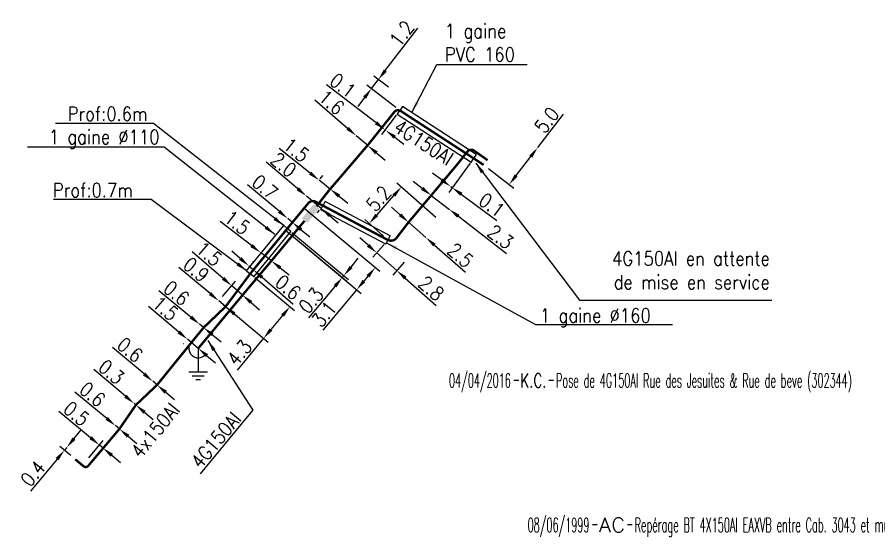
# Model space of a CAD drawing. Header units: millimetres. Extents: x 80000 to 81010, y 144000 to 145002.
# Drawn here: x 80466.1 to 80557.4, y 144192.9 to 144248 of the extents above; entities that cross this region are included whole.
import ezdxf
from ezdxf.enums import TextEntityAlignment as Align

# ---------------------------------------------------------------- set-up
doc = ezdxf.new("R2010")
doc.units = ezdxf.units.MM
doc.header["$PDMODE"] = 34
doc.linetypes.add('B_ST_AL', pattern=[2000, 1000, 1000])
doc.layers.get('0').update_dxf_attribs({"linetype": 'CONTINUOUS'})
doc.layers.get('Defpoints').update_dxf_attribs({"linetype": 'CONTINUOUS'})
for name, color, linetype in [('B_100', 3, 'CONTINUOUS'), ('B_300', 7, 'CONTINUOUS'), ('B_400', 7, 'CONTINUOUS'), ('B_910', 7, 'CONTINUOUS')]:
    doc.layers.add(name, color=color, linetype=linetype)
doc.styles.add('M_ROMANS', font='ROMANS.shx', dxfattribs={"width": 0.75})
doc.styles.get("Standard").update_dxf_attribs({"font": 'romans.shx', "width": 0.85})
doc.dimstyles.get("Standard").update_dxf_attribs({"dimtxt": 1.5, "dimasz": 1.2, "dimexe": 0.625, "dimexo": 0.625, "dimgap": 0.25, "dimtad": 1, "dimdec": 1, "dimzin": 0, "dimdsep": 46, "dimtxsty": 'Standard', "dimcen": -0.5, "dimadec": 0, "dimazin": 0, "dimtfac": 1, "dimtdec": 1, "dimtmove": 0, "dimatfit": 3, "dimfxl": 0, "dimtolj": 1, "dimtzin": 0, "dimarcsym": 0})

# ---------------------------------------------------------------- blocks, each defined once
blk = doc.blocks.new('GIS_MODF')
at = {"color": 0, "linetype": 'Continuous', "flags": 128}
for points in [[(-2.176, -0.014), (-1.676, -0.014)], [(1.519, -0.014), (2.019, -0.014)]]:
    blk.add_lwpolyline(points, dxfattribs=at)
at = {"color": 0, "linetype": 'Continuous', "width": 0.5}
blk.add_attdef('DATE', text='', height=1.5, dxfattribs=at).set_placement((-2.502, -0.798), align=Align.RIGHT)
at = {"color": 0, "linetype": 'Continuous', "width": 1.771291}
blk.add_attdef('USER', text='', height=1.5, dxfattribs=at).set_placement((-1.507, -0.798), (1.276, -0.798), align=Align.FIT)
at = {"color": 0, "linetype": 'Continuous', "width": 0.5}
blk.add_attdef('DESC', (2.289, -0.798), '', height=1.5, dxfattribs=at)
blk = doc.blocks.new('*D582')
at = {"layer": 'B_100', "color": 0, "linetype": 'Continuous', "lineweight": -2, "transparency": 16777216}
for p, q in [((80477.572, 144207.823), (80474.229, 144210.638)), ((80478.682, 144206.889), (80478.49, 144207.05)), ((80479.6, 144206.116), (80480.517, 144205.343))]:
    blk.add_line(p, q, dxfattribs=at)
at = {"layer": 'B_100', "color": 0, "linetype": 'Continuous', "transparency": 16777216}
for points in [[(80477.701, 144207.976), (80477.444, 144207.67), (80478.49, 144207.05)], [(80479.728, 144206.269), (80479.471, 144205.963), (80478.682, 144206.889)]]:
    blk.add_solid(points, dxfattribs=at)
at = {"layer": 'Defpoints', "color": 0, "linetype": 'Continuous', "transparency": 16777216}
for p in [(80478.49, 144207.05), (80478.682, 144206.889), (80478.682, 144206.889)]:
    blk.add_point(p, dxfattribs=at)
at = {"layer": 'B_100', "color": 0, "linetype": 'Continuous', "transparency": 16777216, "insert": (80476.086, 144210.382), "char_height": 1.5, "attachment_point": 5, "rotation": 319.90099}
blk.add_mtext('\\A1;0.3', dxfattribs=at)
blk = doc.blocks.new('*D583')
at = {"layer": 'B_100', "color": 0, "linetype": 'Continuous', "lineweight": -2, "transparency": 16777216}
for p, q in [((80475.588, 144205.466), (80472.223, 144208.256)), ((80476.935, 144204.349), (80476.512, 144204.7)), ((80477.859, 144203.583), (80478.782, 144202.817))]:
    blk.add_line(p, q, dxfattribs=at)
at = {"layer": 'B_100', "color": 0, "linetype": 'Continuous', "transparency": 16777216}
for points in [[(80475.716, 144205.62), (80475.46, 144205.312), (80476.512, 144204.7)], [(80477.986, 144203.737), (80477.731, 144203.429), (80476.935, 144204.349)]]:
    blk.add_solid(points, dxfattribs=at)
at = {"layer": 'Defpoints', "color": 0, "linetype": 'Continuous', "transparency": 16777216}
for p in [(80476.512, 144204.7), (80476.935, 144204.349), (80476.935, 144204.349)]:
    blk.add_point(p, dxfattribs=at)
at = {"layer": 'B_100', "color": 0, "linetype": 'Continuous', "transparency": 16777216, "insert": (80474.082, 144208.014), "char_height": 1.5, "attachment_point": 5, "rotation": 320.33021}
blk.add_mtext('\\A1;0.6', dxfattribs=at)
blk = doc.blocks.new('*D584')
at = {"layer": 'B_100', "color": 0, "linetype": 'Continuous', "lineweight": -2, "transparency": 16777216}
for p, q in [((80479.552, 144210.173), (80476.208, 144212.989)), ((80480.928, 144209.013), (80480.469, 144209.4)), ((80481.846, 144208.24), (80482.764, 144207.467))]:
    blk.add_line(p, q, dxfattribs=at)
at = {"layer": 'B_100', "color": 0, "linetype": 'Continuous', "transparency": 16777216}
for points in [[(80479.68, 144210.326), (80479.423, 144210.02), (80480.469, 144209.4)], [(80481.975, 144208.393), (80481.717, 144208.087), (80480.928, 144209.013)]]:
    blk.add_solid(points, dxfattribs=at)
at = {"layer": 'Defpoints', "color": 0, "linetype": 'Continuous', "transparency": 16777216}
for p in [(80480.469, 144209.4), (80480.928, 144209.013), (80480.928, 144209.013)]:
    blk.add_point(p, dxfattribs=at)
at = {"layer": 'B_100', "color": 0, "linetype": 'Continuous', "transparency": 16777216, "insert": (80478.065, 144212.732), "char_height": 1.5, "attachment_point": 5, "rotation": 319.88715}
blk.add_mtext('\\A1;0.6', dxfattribs=at)
blk = doc.blocks.new('*D585')
at = {"layer": 'B_100', "color": 0, "linetype": 'Continuous', "lineweight": -2, "transparency": 16777216}
for p, q in [((80472.123, 144203.32), (80472.889, 144204.245)), ((80471.777, 144201.53), (80470.621, 144202.487)), ((80471.358, 144202.396), (80471.103, 144202.088)), ((80471.839, 144201.997), (80471.839, 144201.997)), ((80470.337, 144201.164), (80467.51, 144197.75))]:
    blk.add_line(p, q, dxfattribs=at)
at = {"layer": 'B_100', "color": 0, "linetype": 'Continuous', "transparency": 16777216}
for points in [[(80471.969, 144203.448), (80472.277, 144203.193), (80471.358, 144202.396)], [(80470.183, 144201.291), (80470.491, 144201.036), (80471.103, 144202.088)]]:
    blk.add_solid(points, dxfattribs=at)
at = {"layer": 'Defpoints', "color": 0, "linetype": 'Continuous', "transparency": 16777216}
for p in [(80471.103, 144202.088), (80471.358, 144202.396), (80472.258, 144201.131)]:
    blk.add_point(p, dxfattribs=at)
at = {"layer": 'B_100', "color": 0, "linetype": 'Continuous', "transparency": 16777216, "insert": (80467.771, 144199.633), "char_height": 1.5, "attachment_point": 5, "rotation": 50.37076}
blk.add_mtext('\\A1;0.4', dxfattribs=at)
blk = doc.blocks.new('*D586')
at = {"layer": 'B_100', "color": 0, "linetype": 'Continuous', "lineweight": -2, "transparency": 16777216}
for p, q in [((80473.89, 144203.415), (80470.523, 144206.204)), ((80473.682, 144201.283), (80475.213, 144203.131)), ((80474.067, 144200.964), (80475.598, 144202.812)), ((80475.199, 144202.331), (80474.814, 144202.65)), ((80476.123, 144201.566), (80477.048, 144200.8))]:
    blk.add_line(p, q, dxfattribs=at)
at = {"layer": 'B_100', "color": 0, "linetype": 'Continuous', "transparency": 16777216}
for points in [[(80474.017, 144203.569), (80473.762, 144203.261), (80474.814, 144202.65)], [(80476.251, 144201.72), (80475.996, 144201.412), (80475.199, 144202.331)]]:
    blk.add_solid(points, dxfattribs=at)
at = {"layer": 'Defpoints', "color": 0, "linetype": 'Continuous', "transparency": 16777216}
for p in [(80475.199, 144202.331), (80473.283, 144200.802), (80473.668, 144200.483)]:
    blk.add_point(p, dxfattribs=at)
at = {"layer": 'B_100', "color": 0, "linetype": 'Continuous', "transparency": 16777216, "insert": (80472.382, 144205.962), "char_height": 1.5, "attachment_point": 5, "rotation": 320.37076}
blk.add_mtext('\\A1;0.5', dxfattribs=at)
blk = doc.blocks.new('*D587')
at = {"layer": 'B_100', "color": 0, "linetype": 'Continuous', "lineweight": -2, "transparency": 16777216}
for p, q in [((80486.548, 144218.689), (80483.237, 144221.451)), ((80488.196, 144217.315), (80487.469, 144217.921)), ((80488.596, 144217.795), (80488.596, 144217.795)), ((80489.117, 144216.546), (80490.039, 144215.777))]:
    blk.add_line(p, q, dxfattribs=at)
at = {"layer": 'B_100', "color": 0, "linetype": 'Continuous', "transparency": 16777216}
for points in [[(80486.676, 144218.843), (80486.42, 144218.536), (80487.469, 144217.921)], [(80489.245, 144216.7), (80488.989, 144216.392), (80488.196, 144217.315)]]:
    blk.add_solid(points, dxfattribs=at)
at = {"layer": 'Defpoints', "color": 0, "linetype": 'Continuous', "transparency": 16777216}
for p in [(80487.469, 144217.921), (80488.196, 144217.315), (80488.196, 144217.315)]:
    blk.add_point(p, dxfattribs=at)
at = {"layer": 'B_100', "color": 0, "linetype": 'Continuous', "transparency": 16777216, "insert": (80485.072, 144221.222), "char_height": 1.5, "attachment_point": 5, "rotation": 320.16856}
blk.add_mtext('\\A1;0.9', dxfattribs=at)
blk = doc.blocks.new('*D588')
at = {"layer": 'B_100', "color": 0, "linetype": 'Continuous', "lineweight": -2, "transparency": 16777216}
for p, q in [((80484.513, 144216.2), (80481.128, 144218.966)), ((80485.868, 144215.092), (80485.442, 144215.44)), ((80486.797, 144214.333), (80487.726, 144213.573))]:
    blk.add_line(p, q, dxfattribs=at)
at = {"layer": 'B_100', "color": 0, "linetype": 'Continuous', "transparency": 16777216}
for points in [[(80484.639, 144216.355), (80484.386, 144216.045), (80485.442, 144215.44)], [(80486.923, 144214.488), (80486.67, 144214.178), (80485.868, 144215.092)]]:
    blk.add_solid(points, dxfattribs=at)
at = {"layer": 'Defpoints', "color": 0, "linetype": 'Continuous', "transparency": 16777216}
for p in [(80485.442, 144215.44), (80485.868, 144215.092), (80485.868, 144215.092)]:
    blk.add_point(p, dxfattribs=at)
at = {"layer": 'B_100', "color": 0, "linetype": 'Continuous', "transparency": 16777216, "insert": (80482.989, 144218.737), "char_height": 1.5, "attachment_point": 5, "rotation": 320.73782}
blk.add_mtext('\\A1;0.6', dxfattribs=at)
blk = doc.blocks.new('*D589')
at = {"layer": 'B_100', "color": 0, "linetype": 'Continuous', "lineweight": -2, "transparency": 16777216}
for p, q in [((80506.691, 144227.042), (80505.79, 144227.835)), ((80507.591, 144226.249), (80509.43, 144224.629)), ((80510.33, 144223.836), (80513.611, 144220.947))]:
    blk.add_line(p, q, dxfattribs=at)
at = {"layer": 'B_100', "color": 0, "linetype": 'Continuous', "transparency": 16777216}
for points in [[(80506.823, 144227.192), (80506.559, 144226.892), (80507.591, 144226.249)], [(80510.463, 144223.986), (80510.198, 144223.686), (80509.43, 144224.629)]]:
    blk.add_solid(points, dxfattribs=at)
at = {"layer": 'Defpoints', "color": 0, "linetype": 'Continuous', "transparency": 16777216}
for p in [(80507.591, 144226.249), (80507.591, 144226.249), (80509.43, 144224.629)]:
    blk.add_point(p, dxfattribs=at)
at = {"layer": 'B_100', "color": 0, "linetype": 'Continuous', "transparency": 16777216, "insert": (80513.082, 144222.745), "char_height": 1.5, "attachment_point": 5, "rotation": 318.62605}
blk.add_mtext('\\A1;2.5', dxfattribs=at)
blk = doc.blocks.new('*D590')
at = {"layer": 'B_100', "color": 0, "linetype": 'Continuous', "lineweight": -2, "transparency": 16777216}
for p, q in [((80521.275, 144234.164), (80524.002, 144237.708)), ((80518.991, 144231.197), (80520.543, 144233.213)), ((80516.063, 144231.936), (80518.755, 144229.865))]:
    blk.add_line(p, q, dxfattribs=at)
at = {"layer": 'B_100', "color": 0, "linetype": 'Continuous', "transparency": 16777216}
for points in [[(80520.385, 144233.335), (80520.702, 144233.091), (80521.275, 144234.164)], [(80518.833, 144231.319), (80519.15, 144231.075), (80518.259, 144230.246)]]:
    blk.add_solid(points, dxfattribs=at)
at = {"layer": 'Defpoints', "color": 0, "linetype": 'Continuous', "transparency": 16777216}
for p in [(80521.275, 144234.164), (80521.275, 144234.164), (80515.568, 144232.317)]:
    blk.add_point(p, dxfattribs=at)
at = {"layer": 'B_100', "color": 0, "linetype": 'Continuous', "transparency": 16777216, "insert": (80522.242, 144237.061), "char_height": 1.5, "attachment_point": 5, "rotation": 52.41849}
blk.add_mtext('\\A1;5.0', dxfattribs=at)
blk = doc.blocks.new('*D591')
at = {"layer": 'B_100', "color": 0, "linetype": 'Continuous', "lineweight": -2, "transparency": 16777216}
for p, q in [((80509.038, 144229.83), (80508.087, 144230.562)), ((80509.989, 144229.098), (80511.918, 144227.614)), ((80512.869, 144226.882), (80517.984, 144222.945))]:
    blk.add_line(p, q, dxfattribs=at)
at = {"layer": 'B_100', "color": 0, "linetype": 'Continuous', "transparency": 16777216}
for points in [[(80509.16, 144229.989), (80508.916, 144229.672), (80509.989, 144229.098)], [(80512.991, 144227.04), (80512.747, 144226.723), (80511.918, 144227.614)]]:
    blk.add_solid(points, dxfattribs=at)
at = {"layer": 'Defpoints', "color": 0, "linetype": 'Continuous', "transparency": 16777216}
for p in [(80509.989, 144229.098), (80509.989, 144229.098), (80511.918, 144227.614)]:
    blk.add_point(p, dxfattribs=at)
at = {"layer": 'B_100', "color": 0, "linetype": 'Continuous', "transparency": 16777216, "insert": (80517.337, 144224.705), "char_height": 1.5, "attachment_point": 5, "rotation": 322.41849}
blk.add_mtext('\\A1;2.3', dxfattribs=at)
blk = doc.blocks.new('*D546')
at = {"layer": 'B_100', "color": 0, "linetype": 'Continuous', "lineweight": -2, "transparency": 16777216}
for p, q in [((80505.118, 144242.308), (80508.577, 144246.819)), ((80503.661, 144240.408), (80504.388, 144241.356)), ((80505.446, 144240.544), (80503.892, 144241.736)), ((80506.252, 144238.421), (80503.165, 144240.788)), ((80502.931, 144239.456), (80502.2, 144238.504))]:
    blk.add_line(p, q, dxfattribs=at)
at = {"layer": 'B_100', "color": 0, "linetype": 'Continuous', "transparency": 16777216}
for points in [[(80504.959, 144242.43), (80505.277, 144242.187), (80504.388, 144241.356)], [(80502.772, 144239.578), (80503.089, 144239.334), (80503.661, 144240.408)]]:
    blk.add_solid(points, dxfattribs=at)
at = {"layer": 'Defpoints', "color": 0, "linetype": 'Continuous', "transparency": 16777216}
for p in [(80503.661, 144240.408), (80505.942, 144240.164), (80506.748, 144238.041)]:
    blk.add_point(p, dxfattribs=at)
at = {"layer": 'B_100', "color": 0, "linetype": 'Continuous', "transparency": 16777216, "insert": (80506.874, 144246.241), "char_height": 1.5, "attachment_point": 5, "rotation": 52.5169}
blk.add_mtext('\\A1;1.2', dxfattribs=at)
blk = doc.blocks.new('*D547')
at = {"layer": 'B_400', "color": 0, "linetype": 'Continuous', "lineweight": -2, "transparency": 16777216}
for p, q in [((80504.141, 144236.777), (80498.894, 144240.801)), ((80506.286, 144237.603), (80504.713, 144235.551)), ((80505.172, 144235.986), (80505.093, 144236.047)), ((80506.124, 144235.256), (80507.077, 144234.526))]:
    blk.add_line(p, q, dxfattribs=at)
at = {"layer": 'B_400', "color": 0, "linetype": 'Continuous', "transparency": 16777216}
for points in [[(80504.262, 144236.936), (80504.019, 144236.619), (80505.093, 144236.047)], [(80506.246, 144235.415), (80506.003, 144235.097), (80505.172, 144235.986)]]:
    blk.add_solid(points, dxfattribs=at)
at = {"layer": 'Defpoints', "color": 0, "linetype": 'Continuous', "transparency": 16777216}
for p in [(80506.667, 144238.099), (80505.093, 144236.047), (80505.172, 144235.986)]:
    blk.add_point(p, dxfattribs=at)
at = {"layer": 'B_400', "color": 0, "linetype": 'Continuous', "transparency": 16777216, "insert": (80500.616, 144240.74), "char_height": 1.5, "attachment_point": 5, "rotation": 322.5169}
blk.add_mtext('\\A1;0.1', dxfattribs=at)
blk = doc.blocks.new('*D548')
at = {"layer": 'B_100', "color": 0, "linetype": 'Continuous', "lineweight": -2, "transparency": 16777216}
for p, q in [((80501.13, 144236.194), (80497.638, 144239.165)), ((80503.263, 144234.379), (80502.044, 144235.416)), ((80502.858, 144233.903), (80502.858, 144233.903)), ((80504.177, 144233.602), (80505.091, 144232.824))]:
    blk.add_line(p, q, dxfattribs=at)
at = {"layer": 'B_100', "color": 0, "linetype": 'Continuous', "transparency": 16777216}
for points in [[(80501.26, 144236.346), (80501.001, 144236.041), (80502.044, 144235.416)], [(80504.307, 144233.754), (80504.047, 144233.45), (80503.263, 144234.379)]]:
    blk.add_solid(points, dxfattribs=at)
at = {"layer": 'Defpoints', "color": 0, "linetype": 'Continuous', "transparency": 16777216}
for p in [(80502.044, 144235.416), (80503.263, 144234.379), (80503.263, 144234.379)]:
    blk.add_point(p, dxfattribs=at)
at = {"layer": 'B_100', "color": 0, "linetype": 'Continuous', "transparency": 16777216, "insert": (80499.424, 144238.958), "char_height": 1.5, "attachment_point": 5, "rotation": 319.61138}
blk.add_mtext('\\A1;1.6', dxfattribs=at)
blk = doc.blocks.new('*D549')
at = {"layer": 'B_400', "color": 0, "linetype": 'Continuous', "lineweight": -2, "transparency": 16777216}
for p, q in [((80514.11, 144232.503), (80511.842, 144229.416)), ((80511.093, 144230.742), (80510.126, 144231.452)), ((80512.06, 144230.031), (80512.212, 144229.92)), ((80513.179, 144229.209), (80516.949, 144226.44))]:
    blk.add_line(p, q, dxfattribs=at)
at = {"layer": 'B_400', "color": 0, "linetype": 'Continuous', "transparency": 16777216}
for points in [[(80511.212, 144230.903), (80510.975, 144230.581), (80512.06, 144230.031)], [(80513.298, 144229.371), (80513.061, 144229.048), (80512.212, 144229.92)]]:
    blk.add_solid(points, dxfattribs=at)
at = {"layer": 'Defpoints', "color": 0, "linetype": 'Continuous', "transparency": 16777216}
for p in [(80514.48, 144233.007), (80512.06, 144230.031), (80512.212, 144229.92)]:
    blk.add_point(p, dxfattribs=at)
at = {"layer": 'B_400', "color": 0, "linetype": 'Continuous', "transparency": 16777216, "insert": (80516.41, 144228.077), "char_height": 1.5, "attachment_point": 5, "rotation": 323.69891}
blk.add_mtext('\\A1;0.1', dxfattribs=at)
blk = doc.blocks.new('*D550')
at = {"layer": 'B_100', "color": 0, "linetype": 'Continuous', "lineweight": -2, "transparency": 16777216}
for p, q in [((80490.937, 144223.779), (80487.621, 144226.339)), ((80493.045, 144222.151), (80491.886, 144223.045)), ((80493.995, 144221.417), (80494.945, 144220.684))]:
    blk.add_line(p, q, dxfattribs=at)
at = {"layer": 'B_100', "color": 0, "linetype": 'Continuous', "transparency": 16777216}
for points in [[(80491.059, 144223.937), (80490.814, 144223.62), (80491.886, 144223.045)], [(80494.117, 144221.576), (80493.873, 144221.259), (80493.045, 144222.151)]]:
    blk.add_solid(points, dxfattribs=at)
at = {"layer": 'Defpoints', "color": 0, "linetype": 'Continuous', "transparency": 16777216}
for p in [(80491.886, 144223.045), (80493.045, 144222.151), (80493.045, 144222.151)]:
    blk.add_point(p, dxfattribs=at)
at = {"layer": 'B_100', "color": 0, "linetype": 'Continuous', "transparency": 16777216, "insert": (80489.415, 144226.217), "char_height": 1.5, "attachment_point": 5, "rotation": 322.32743}
blk.add_mtext('\\A1;1.5', dxfattribs=at)
blk = doc.blocks.new('*D551')
at = {"layer": 'B_300', "color": 0, "linetype": 'Continuous', "lineweight": -2, "transparency": 16777216}
for p, q in [((80483.23, 144214.621), (80480.02, 144217.313)), ((80485.299, 144212.886), (80484.15, 144213.85)), ((80483.755, 144213.379), (80483.748, 144213.371)), ((80486.218, 144212.115), (80487.138, 144211.344))]:
    blk.add_line(p, q, dxfattribs=at)
at = {"layer": 'B_300', "color": 0, "linetype": 'Continuous', "transparency": 16777216}
for points in [[(80483.359, 144214.774), (80483.102, 144214.468), (80484.15, 144213.85)], [(80486.347, 144212.268), (80486.09, 144211.962), (80485.299, 144212.886)]]:
    blk.add_solid(points, dxfattribs=at)
at = {"layer": 'Defpoints', "color": 0, "linetype": 'Continuous', "transparency": 16777216}
for p in [(80484.156, 144213.858), (80485.299, 144212.886), (80485.299, 144212.886)]:
    blk.add_point(p, dxfattribs=at)
at = {"layer": 'B_300', "color": 0, "linetype": 'Continuous', "transparency": 16777216, "insert": (80481.808, 144217.119), "char_height": 1.5, "attachment_point": 5, "rotation": 320.01476}
blk.add_mtext('\\A1;1.5', dxfattribs=at)
blk = doc.blocks.new('*D552')
at = {"layer": 'B_100', "color": 0, "linetype": 'Continuous', "lineweight": -2, "transparency": 16777216}
for p, q in [((80487.937, 144220.301), (80484.657, 144223.128)), ((80487.877, 144218.394), (80489.254, 144219.991)), ((80489.982, 144218.539), (80488.846, 144219.518)), ((80490.02, 144218.583), (80489.574, 144218.065)), ((80490.891, 144217.755), (80491.8, 144216.972))]:
    blk.add_line(p, q, dxfattribs=at)
at = {"layer": 'B_100', "color": 0, "linetype": 'Continuous', "transparency": 16777216}
for points in [[(80488.067, 144220.453), (80487.806, 144220.15), (80488.846, 144219.518)], [(80491.021, 144217.907), (80490.76, 144217.604), (80489.982, 144218.539)]]:
    blk.add_solid(points, dxfattribs=at)
at = {"layer": 'Defpoints', "color": 0, "linetype": 'Continuous', "transparency": 16777216}
for p in [(80489.982, 144218.539), (80490.428, 144219.056), (80487.469, 144217.921)]:
    blk.add_point(p, dxfattribs=at)
at = {"layer": 'B_100', "color": 0, "linetype": 'Continuous', "transparency": 16777216, "insert": (80486.442, 144222.91), "char_height": 1.5, "attachment_point": 5, "rotation": 319.24116}
blk.add_mtext('\\A1;1.5', dxfattribs=at)
blk = doc.blocks.new('B_300_05')
at = {"color": 0, "linetype": 'Continuous'}
blk.add_arc((0, 0), 1, 270, 90, dxfattribs=at)
at = {"color": 0, "linetype": 'Continuous', "style": 'M_ROMANS', "width": 0.75, "flags": 3}
for tag, p in [('DEF_LEG', (0, -5)), ('DEF_COUP', (0, -7.5)), ('DEF_TYPE', (0, -10))]:
    blk.add_attdef(tag, text='', height=1.2, dxfattribs=at).set_placement(p, align=Align.MIDDLE)
blk = doc.blocks.new('B_300_03')
at = {"color": 0, "linetype": 'Continuous'}
blk.add_solid([(-1, 0.75), (-1, 0), (1, 0.75), (1, 0)], dxfattribs=at)
at = {"color": 0, "linetype": 'Continuous', "style": 'M_ROMANS', "width": 0.75, "flags": 3}
for tag, p in [('DEF_LEG', (0, -4.25)), ('DEF_COUP', (0, -6.75)), ('DEF_TYPE', (0, -9.25))]:
    blk.add_attdef(tag, text='', height=1.2, dxfattribs=at).set_placement(p, align=Align.MIDDLE)
blk = doc.blocks.new('*D1349')
at = {"layer": 'B_400', "color": 0, "linetype": 'Continuous', "lineweight": -2, "transparency": 16777216}
for p, q in [((80491.288, 144220.399), (80495.49, 144216.894)), ((80487.949, 144217.52), (80492.704, 144213.554)), ((80494.241, 144216.373), (80492.993, 144214.876)), ((80492.224, 144213.954), (80489.405, 144210.574))]:
    blk.add_line(p, q, dxfattribs=at)
at = {"layer": 'B_400', "color": 0, "linetype": 'Continuous', "transparency": 16777216}
for points in [[(80494.088, 144216.501), (80494.395, 144216.245), (80495.01, 144217.294)], [(80492.84, 144215.004), (80493.147, 144214.748), (80492.224, 144213.954)]]:
    blk.add_solid(points, dxfattribs=at)
at = {"layer": 'Defpoints', "color": 0, "linetype": 'Continuous', "transparency": 16777216}
for p in [(80490.808, 144220.799), (80487.469, 144217.921), (80492.224, 144213.954)]:
    blk.add_point(p, dxfattribs=at)
at = {"layer": 'B_400', "color": 0, "linetype": 'Continuous', "transparency": 16777216, "insert": (80489.653, 144212.432), "char_height": 1.5, "attachment_point": 5, "rotation": 50.16856}
blk.add_mtext('\\A1;4.3', dxfattribs=at)
blk = doc.blocks.new('*D1350')
at = {"layer": 'B_400', "color": 0, "linetype": 'Continuous', "lineweight": -2, "transparency": 16777216}
for p, q in [((80489.751, 144222.406), (80488.842, 144223.19)), ((80491.032, 144222.054), (80491.068, 144222.096)), ((80490.66, 144221.623), (80491.152, 144221.199)), ((80491.216, 144221.272), (80491.56, 144221.672)), ((80492.061, 144220.415), (80495.373, 144217.561))]:
    blk.add_line(p, q, dxfattribs=at)
at = {"layer": 'B_400', "color": 0, "linetype": 'Continuous', "transparency": 16777216}
for points in [[(80489.882, 144222.558), (80489.621, 144222.255), (80490.66, 144221.623)], [(80492.192, 144220.567), (80491.931, 144220.264), (80491.152, 144221.199)]]:
    blk.add_solid(points, dxfattribs=at)
at = {"layer": 'Defpoints', "color": 0, "linetype": 'Continuous', "transparency": 16777216}
for p in [(80490.624, 144221.581), (80490.66, 144221.623), (80490.808, 144220.799)]:
    blk.add_point(p, dxfattribs=at)
at = {"layer": 'B_400', "color": 0, "linetype": 'Continuous', "transparency": 16777216, "insert": (80494.824, 144219.354), "char_height": 1.5, "attachment_point": 5, "rotation": 319.24116}
blk.add_mtext('\\A1;0.6', dxfattribs=at)
blk = doc.blocks.new('*D1351')
at = {"layer": 'B_300', "color": 0, "linetype": 'Continuous', "lineweight": -2, "transparency": 16777216}
for p, q in [((80496.512, 144227.746), (80504.536, 144221.052)), ((80494.558, 144225.404), (80502.582, 144218.71)), ((80503.287, 144220.531), (80502.871, 144220.032)), ((80502.102, 144219.11), (80498.507, 144214.801))]:
    blk.add_line(p, q, dxfattribs=at)
at = {"layer": 'B_300', "color": 0, "linetype": 'Continuous', "transparency": 16777216}
for points in [[(80503.134, 144220.659), (80503.441, 144220.403), (80504.056, 144221.452)], [(80502.717, 144220.16), (80503.024, 144219.904), (80502.102, 144219.11)]]:
    blk.add_solid(points, dxfattribs=at)
at = {"layer": 'Defpoints', "color": 0, "linetype": 'Continuous', "transparency": 16777216}
for p in [(80496.032, 144228.146), (80494.078, 144225.804), (80502.102, 144219.11)]:
    blk.add_point(p, dxfattribs=at)
at = {"layer": 'B_300', "color": 0, "linetype": 'Continuous', "transparency": 16777216, "insert": (80498.638, 144216.519), "char_height": 1.5, "attachment_point": 5, "rotation": 50.16428}
blk.add_mtext('\\A1;3.1', dxfattribs=at)
blk = doc.blocks.new('*D1352')
at = {"layer": 'B_400', "color": 0, "linetype": 'Continuous', "lineweight": -2, "transparency": 16777216}
for p, q in [((80493.856, 144227.412), (80490.5, 144230.213)), ((80495.277, 144226.227), (80494.778, 144226.644)), ((80495.137, 144226.06), (80495.677, 144226.707)), ((80496.199, 144225.458), (80497.12, 144224.69))]:
    blk.add_line(p, q, dxfattribs=at)
at = {"layer": 'B_400', "color": 0, "linetype": 'Continuous', "transparency": 16777216}
for points in [[(80493.985, 144227.566), (80493.728, 144227.259), (80494.778, 144226.644)], [(80496.327, 144225.612), (80496.07, 144225.305), (80495.277, 144226.227)]]:
    blk.add_solid(points, dxfattribs=at)
at = {"layer": 'Defpoints', "color": 0, "linetype": 'Continuous', "transparency": 16777216}
for p in [(80494.778, 144226.644), (80494.778, 144226.644), (80494.737, 144225.58)]:
    blk.add_point(p, dxfattribs=at)
at = {"layer": 'B_400', "color": 0, "linetype": 'Continuous', "transparency": 16777216, "insert": (80492.358, 144229.965), "char_height": 1.5, "attachment_point": 5, "rotation": 320.16428}
blk.add_mtext('\\A1;0.7', dxfattribs=at)
blk = doc.blocks.new('*D1353')
at = {"layer": 'B_400', "color": 0, "linetype": 'Continuous', "lineweight": -2, "transparency": 16777216}
for p, q in [((80494.558, 144225.404), (80501.046, 144219.991)), ((80495.217, 144225.18), (80501.206, 144220.183)), ((80501.495, 144221.505), (80502.264, 144222.427)), ((80500.726, 144220.584), (80500.566, 144220.392)), ((80499.797, 144219.47), (80496.997, 144216.114))]:
    blk.add_line(p, q, dxfattribs=at)
at = {"layer": 'B_400', "color": 0, "linetype": 'Continuous', "transparency": 16777216}
for points in [[(80501.341, 144221.633), (80501.648, 144221.377), (80500.726, 144220.584)], [(80499.644, 144219.599), (80499.951, 144219.342), (80500.566, 144220.392)]]:
    blk.add_solid(points, dxfattribs=at)
at = {"layer": 'Defpoints', "color": 0, "linetype": 'Continuous', "transparency": 16777216}
for p in [(80494.078, 144225.804), (80494.737, 144225.58), (80500.566, 144220.392)]:
    blk.add_point(p, dxfattribs=at)
at = {"layer": 'B_400', "color": 0, "linetype": 'Continuous', "transparency": 16777216, "insert": (80497.245, 144217.972), "char_height": 1.5, "attachment_point": 5, "rotation": 50.16428}
blk.add_mtext('\\A1;0.3', dxfattribs=at)
blk = doc.blocks.new('*D1354')
at = {"layer": 'B_400', "color": 0, "linetype": 'Continuous', "lineweight": -2, "transparency": 16777216}
for p, q in [((80495.841, 144229.795), (80492.487, 144232.598)), ((80496.361, 144228.546), (80496.361, 144228.546)), ((80498.297, 144227.743), (80496.762, 144229.025)), ((80498.115, 144227.525), (80497.896, 144227.263)), ((80499.218, 144226.974), (80500.139, 144226.204))]:
    blk.add_line(p, q, dxfattribs=at)
at = {"layer": 'B_400', "color": 0, "linetype": 'Continuous', "transparency": 16777216}
for points in [[(80495.97, 144229.948), (80495.713, 144229.641), (80496.762, 144229.025)], [(80499.346, 144227.127), (80499.09, 144226.82), (80498.297, 144227.743)]]:
    blk.add_solid(points, dxfattribs=at)
at = {"layer": 'Defpoints', "color": 0, "linetype": 'Continuous', "transparency": 16777216}
for p in [(80496.762, 144229.025), (80496.762, 144229.025), (80498.516, 144228.005)]:
    blk.add_point(p, dxfattribs=at)
at = {"layer": 'B_400', "color": 0, "linetype": 'Continuous', "transparency": 16777216, "insert": (80494.345, 144232.348), "char_height": 1.5, "attachment_point": 5, "rotation": 320.11891}
blk.add_mtext('\\A1;2.0', dxfattribs=at)
blk = doc.blocks.new('*D1355')
at = {"layer": 'B_100', "color": 0, "linetype": 'Continuous', "lineweight": -2, "transparency": 16777216}
for p, q in [((80497.163, 144231.452), (80493.886, 144234.062)), ((80498.221, 144230.854), (80498.491, 144231.193)), ((80499.285, 144229.763), (80498.102, 144230.704)), ((80498.224, 144228.431), (80499.674, 144230.252)), ((80500.223, 144229.015), (80501.162, 144228.267))]:
    blk.add_line(p, q, dxfattribs=at)
at = {"layer": 'B_100', "color": 0, "linetype": 'Continuous', "transparency": 16777216}
for points in [[(80497.288, 144231.608), (80497.039, 144231.296), (80498.102, 144230.704)], [(80500.348, 144229.172), (80500.099, 144228.859), (80499.285, 144229.763)]]:
    blk.add_solid(points, dxfattribs=at)
at = {"layer": 'Defpoints', "color": 0, "linetype": 'Continuous', "transparency": 16777216}
for p in [(80497.832, 144230.365), (80498.102, 144230.704), (80497.835, 144227.942)]:
    blk.add_point(p, dxfattribs=at)
at = {"layer": 'B_100', "color": 0, "linetype": 'Continuous', "transparency": 16777216, "insert": (80495.679, 144233.913), "char_height": 1.5, "attachment_point": 5, "rotation": 321.46511}
blk.add_mtext('\\A1;1.5', dxfattribs=at)
blk = doc.blocks.new('*D1356')
at = {"layer": 'B_400', "color": 0, "linetype": 'Continuous', "lineweight": -2, "transparency": 16777216}
for p, q in [((80503.308, 144223.804), (80502.408, 144224.597)), ((80504.988, 144223.896), (80503.795, 144222.542)), ((80504.208, 144223.011), (80506.346, 144221.128)), ((80507.128, 144222.016), (80505.933, 144220.659)), ((80507.246, 144220.335), (80510.527, 144217.446))]:
    blk.add_line(p, q, dxfattribs=at)
at = {"layer": 'B_400', "color": 0, "linetype": 'Continuous', "transparency": 16777216}
for points in [[(80503.44, 144223.954), (80503.176, 144223.654), (80504.208, 144223.011)], [(80507.379, 144220.485), (80507.114, 144220.185), (80506.346, 144221.128)]]:
    blk.add_solid(points, dxfattribs=at)
at = {"layer": 'Defpoints', "color": 0, "linetype": 'Continuous', "transparency": 16777216}
for p in [(80505.401, 144224.365), (80507.541, 144222.485), (80506.346, 144221.128)]:
    blk.add_point(p, dxfattribs=at)
at = {"layer": 'B_400', "color": 0, "linetype": 'Continuous', "transparency": 16777216, "insert": (80509.998, 144219.244), "char_height": 1.5, "attachment_point": 5, "rotation": 318.62605}
blk.add_mtext('\\A1;2.8', dxfattribs=at)
blk = doc.blocks.new('*D1357')
at = {"layer": 'B_400', "color": 0, "linetype": 'Continuous', "lineweight": -2, "transparency": 16777216}
for p, q in [((80510.476, 144226.763), (80506.353, 144230.394)), ((80504.209, 144227.014), (80506.029, 144229.081)), ((80504.932, 144224.778), (80502.947, 144226.526))]:
    blk.add_line(p, q, dxfattribs=at)
at = {"layer": 'B_400', "color": 0, "linetype": 'Continuous', "transparency": 16777216}
for points in [[(80505.879, 144229.213), (80506.179, 144228.948), (80506.822, 144229.981)], [(80504.059, 144227.146), (80504.359, 144226.882), (80503.416, 144226.113)]]:
    blk.add_solid(points, dxfattribs=at)
at = {"layer": 'Defpoints', "color": 0, "linetype": 'Continuous', "transparency": 16777216}
for p in [(80506.822, 144229.981), (80510.945, 144226.35), (80505.401, 144224.365)]:
    blk.add_point(p, dxfattribs=at)
at = {"layer": 'B_400', "color": 0, "linetype": 'Continuous', "transparency": 16777216, "insert": (80504.412, 144228.757), "char_height": 1.5, "attachment_point": 5, "rotation": 48.62605}
blk.add_mtext('\\A1;5.2', dxfattribs=at)

msp = doc.modelspace()

# ---------------------------------------------------------------- linework, layer by layer
at = {"layer": 'B_100', "linetype": 'B_ST_AL', "const_width": 0.25}
msp.add_lwpolyline([(80497.835, 144227.942), (80499.122, 144229.583), (80503.26, 144234.413), (80506.09, 144237.94, -0.380918), (80506.748, 144238.041), (80515.548, 144232.33)], format="xyb", dxfattribs=at)
at = {"layer": 'B_100', "linetype": 'B_ST_AL', "flags": 128}
msp.add_lwpolyline([(80515.965, 144232.821, 0.25, 0.25, 0), (80514.494, 144233.861, 0.25, 0.25, 0.373642), (80513.847, 144233.753, 0.25, 0.25, 0), (80512.678, 144232.29, 0.25, 0.25, 0), (80507.591, 144226.249, 0.25, 0.25, 0), (80506.299, 144224.57, 0.25, 0.25, -0.336894), (80505.401, 144224.365, 0.25, 0.25, 0), (80498.516, 144228.005, 0.25, 0.25, 0), (80497.726, 144228.427, 0.25, 0.25, 0.364701), (80496.912, 144228.209, 0.25, 0.25, 0), (80494.737, 144225.58, 0.25, 0.25, 0), (80490.808, 144220.799, 0.25, 0.25, 0), (80488.196, 144217.315, 0.25, 0.25, 0), (80485.868, 144215.092, 0.25, 0.25, 0), (80484.571, 144213.506, 0.25, 0.25, 0), (80480.932, 144209.018, 0.25, 0.25, 0), (80478.682, 144206.889, 0.25, 0.25, 0), (80476.932, 144204.346, 0.25, 0.25, 0), (80473.634, 144200.442, 0.25, 0.25, -0.411322), (80473.143, 144200.398, 0.25, 0.25, 0), (80472.258, 144201.131, 0, 0, 0)], format="xyseb", dxfattribs=at)
msp.add_lwpolyline([(80515.548, 144232.33), (80512.359, 144234.4)], dxfattribs=at)
at = {"layer": 'B_100', "linetype": 'B_ST_AL', "const_width": 0.25, "flags": 128}
msp.add_lwpolyline([(80485.292, 144212.887), (80490.428, 144219.056), (80493.045, 144222.151), (80496.561, 144226.4)], dxfattribs=at)
at = {"layer": 'B_300', "flags": 128}
for points in [[(80485.292, 144212.887), (80485.292, 144210.387)], [(80484.292, 144210.387), (80486.292, 144210.387)], [(80484.667, 144209.987), (80485.917, 144209.987)], [(80485.042, 144209.587), (80485.542, 144209.587)]]:
    msp.add_lwpolyline(points, dxfattribs=at)
at = {"layer": 'B_400', "color": 7, "linetype": 'CONTINUOUS'}
for p, q in [((80506.94, 144238.518), (80506.667, 144238.099)), ((80514.753, 144233.426), (80506.94, 144238.518)), ((80506.394, 144237.68), (80506.667, 144238.099)), ((80514.207, 144232.588), (80506.394, 144237.68)), ((80514.207, 144232.588), (80514.48, 144233.007)), ((80514.753, 144233.426), (80514.48, 144233.007)), ((80498.75, 144228.447), (80498.516, 144228.005)), ((80505.635, 144224.807), (80498.75, 144228.447)), ((80498.282, 144227.563), (80498.516, 144228.005)), ((80505.167, 144223.923), (80498.282, 144227.563)), ((80490.422, 144221.117), (80494.351, 144225.897)), ((80494.351, 144225.897), (80494.737, 144225.58)), ((80495.123, 144225.263), (80494.737, 144225.58)), ((80491.194, 144220.482), (80495.123, 144225.263)), ((80505.635, 144224.807), (80505.401, 144224.365)), ((80505.167, 144223.923), (80505.401, 144224.365)), ((80490.422, 144221.117), (80490.808, 144220.799)), ((80491.194, 144220.482), (80490.808, 144220.799))]:
    msp.add_line(p, q, dxfattribs=at)

# ---------------------------------------------------------------- block references
at = {"layer": 'B_100', "linetype": 'Continuous'}
ref = msp.add_blockref('GIS_MODF', (80529.269, 144194.229), dxfattribs=at)
ref.add_attrib('DATE', '08/06/1999', dxfattribs={"layer": '0', "color": 0, "linetype": 'B_ST_AL', "height": 1.5, "width": 0.5}).set_placement((80526.767, 144193.431), align=Align.RIGHT)
ref.add_attrib('USER', 'AC', dxfattribs={"layer": '0', "color": 0, "linetype": 'B_ST_AL', "height": 1.5, "width": 1.082456}).set_placement((80527.762, 144193.431), (80530.546, 144193.431), align=Align.FIT)
ref.add_attrib('DESC', "Repérage BT 4X150Al EAXVB entre Cab. 3043 et musée d'Histoire naturelle", (80531.558, 144193.431), dxfattribs={"layer": '0', "color": 0, "linetype": 'B_ST_AL', "height": 1.5, "width": 0.5})
at = {"layer": 'B_300'}
for name, p, rotation in [('B_300_03', (80497.487, 144226.932), 50.44727376434768), ('B_300_05', (80485.292, 144212.887), 230.2891325905348)]:
    msp.add_blockref(name, p, dxfattribs=dict(at, rotation=rotation))
at = {"layer": 'B_910', "color": 7, "ltscale": 0.5}
ref = msp.add_blockref('GIS_MODF', (80520.936, 144209.531), dxfattribs=at)
ref.add_attrib('DATE', '04/04/2016', dxfattribs={"layer": '0', "color": 0, "linetype": 'Continuous', "height": 1.5, "width": 0.5}).set_placement((80518.434, 144208.733), align=Align.RIGHT)
ref.add_attrib('USER', 'K.C.', dxfattribs={"layer": '0', "color": 0, "linetype": 'Continuous', "height": 1.5, "width": 0.671869}).set_placement((80519.429, 144208.733), (80522.212, 144208.733), align=Align.FIT)
ref.add_attrib('DESC', 'Pose de 4G150Al Rue des Jesuites & Rue de beve (302344)', (80523.225, 144208.733), dxfattribs={"layer": '0', "color": 0, "linetype": 'Continuous', "height": 1.5, "width": 0.5})

# ---------------------------------------------------------------- texts
at = {"layer": 'B_100', "linetype": 'Continuous', "width": 0.85}
msp.add_text('4G150Al', height=1.5, rotation=326.9979, dxfattribs=at).set_placement((80509.175, 144234.708), align=Align.MIDDLE)
at = {"layer": 'B_100', "linetype": 'Continuous', "insert": (80545.882, 144219.16), "char_height": 1.5, "attachment_point": 9}
msp.add_mtext('4G150Al en attente\\Pde mise en service', dxfattribs=at)
at = {"layer": 'B_100', "linetype": 'Continuous', "char_height": 1.5}
for s, insert, attachment_point, rotation in [('4x150Al', (80480.728, 144204.197), 5, 50.73278), ('4G150Al', (80489.963, 144205.374), 9, 50.30283)]:
    msp.add_mtext(s, dxfattribs=dict(at, insert=insert, attachment_point=attachment_point, rotation=rotation))
at = {"layer": 'B_400', "linetype": 'Continuous', "char_height": 1.5}
for s, insert, attachment_point in [('1 gaine\\PPVC 160', (80511.441, 144243.262), 7), ('Prof:0.6m', (80479.918, 144236.977), 9), ('1 gaine %%C110', (80481.196, 144234.037), 9), ('Prof:0.7m', (80478.353, 144228.894), 9), ('1 gaine %%C160', (80521.514, 144215.124), 7)]:
    msp.add_mtext(s, dxfattribs=dict(at, insert=insert, attachment_point=attachment_point))

# ---------------------------------------------------------------- dimensions: what is measured, and where the dimension line sits
at = {"layer": 'B_100', "linetype": 'Continuous'}
for base, p1, p2, angle, picture, middle in [((80503.661, 144240.408), (80505.942, 144240.164), (80506.748, 144238.041), 232.5169, '*D546', (80507.667, 144245.633)), ((80503.263, 144234.379), (80502.044, 144235.416), (80503.263, 144234.379), 319.61138, '*D548', (80498.776, 144238.197)), ((80493.045, 144222.151), (80491.886, 144223.045), (80493.045, 144222.151), 142.32743, '*D550', (80488.804, 144225.426)), ((80507.5913947, 144226.2487158), (80509.4299033, 144224.6293375), (80507.5913947, 144226.2487158), 318.6260498, '*D589', (80512.4208298, 144221.9948969)), ((80489.982, 144218.539), (80487.469, 144217.921), (80490.428, 144219.056), 319.24116, '*D552', (80485.789, 144222.152)), ((80488.196, 144217.315), (80487.469, 144217.921), (80488.196, 144217.315), 320.16856, '*D587', (80484.432, 144220.454)), ((80485.86775, 144215.09231), (80485.44191, 144215.44039), (80485.86775, 144215.09231), 320.73782, '*D588', (80482.35594, 144217.96283)), ((80480.928, 144209.013), (80480.469, 144209.4), (80480.928, 144209.013), 319.88715, '*D584', (80477.421, 144211.968)), ((80478.682, 144206.889), (80478.49, 144207.05), (80478.682, 144206.889), 319.90099, '*D582', (80475.442, 144209.617)), ((80476.935, 144204.349), (80476.512, 144204.7), (80476.935, 144204.349), 320.33021, '*D583', (80473.444, 144207.244)), ((80475.199, 144202.331), (80473.283, 144200.802), (80473.668, 144200.483), 320.37076, '*D586', (80471.744, 144205.192))]:
    dim = msp.add_linear_dim(base=base, p1=p1, p2=p2, angle=angle, dimstyle='Standard', dxfattribs=at)
    dim.commit()
    dim.dimension.update_dxf_attribs({"geometry": picture, "text_midpoint": middle, "dimtype": 160})
for base, p1, p2, angle, text, picture, middle in [((80521.275, 144234.164), (80515.568, 144232.317), (80521.275, 144234.164), 52.41849, '5.0', '*D590', (80523.035, 144236.451)), ((80509.989, 144229.098), (80511.918, 144227.614), (80509.989, 144229.098), 322.41849, '2.3', '*D591', (80516.728, 144223.912))]:
    dim = msp.add_linear_dim(base=base, p1=p1, p2=p2, angle=angle, text=text, dimstyle='Standard', dxfattribs=at)
    dim.commit()
    dim.dimension.update_dxf_attribs({"geometry": picture, "text_midpoint": middle, "dimtype": 160})
dim = msp.add_linear_dim(base=(80498.102, 144230.704), p1=(80497.835, 144227.942), p2=(80497.832, 144230.365), angle=321.46511, dimstyle='Standard', override={"dimfxl": 1.25}, dxfattribs=at)
dim.commit()
dim.dimension.update_dxf_attribs({"geometry": '*D1355', "text_midpoint": (80495.056, 144233.131), "dimtype": 160})
dim = msp.add_linear_dim(base=(80471.103, 144202.088), p1=(80471.358, 144202.396), p2=(80472.258, 144201.131), angle=50.37076, dimstyle='Standard', dxfattribs=at)
dim.commit()
dim.dimension.update_dxf_attribs({"geometry": '*D585', "text_midpoint": (80467.771, 144199.633)})
at = {"layer": 'B_300', "linetype": 'Continuous'}
dim = msp.add_linear_dim(base=(80502.10211, 144219.11036), p1=(80496.03164, 144228.14645), p2=(80494.07785, 144225.80441), angle=50.16428, dimstyle='Standard', override={"dimfxl": 1.25}, dxfattribs=at)
dim.commit()
dim.dimension.update_dxf_attribs({"geometry": '*D1351', "text_midpoint": (80499.40593, 144215.8784), "dimtype": 160})
dim = msp.add_linear_dim(base=(80485.299, 144212.886), p1=(80484.156, 144213.858), p2=(80485.299, 144212.886), angle=320.01476, dimstyle='Standard', dxfattribs=at)
dim.commit()
dim.dimension.update_dxf_attribs({"geometry": '*D551', "text_midpoint": (80481.165, 144216.353), "dimtype": 160})
at = {"layer": 'B_400', "linetype": 'Continuous'}
for base, p1, p2, angle, picture, middle in [((80505.093, 144236.047), (80505.172, 144235.986), (80506.667, 144238.099), 142.5169, '*D547', (80500.007, 144239.947)), ((80506.346, 144221.128), (80505.401, 144224.365), (80507.541, 144222.485), 318.62605, '*D1356', (80509.337, 144218.494))]:
    dim = msp.add_linear_dim(base=base, p1=p1, p2=p2, angle=angle, dimstyle='Standard', dxfattribs=at)
    dim.commit()
    dim.dimension.update_dxf_attribs({"geometry": picture, "text_midpoint": middle, "dimtype": 160})
for base, p1, p2, angle, picture, middle in [((80496.762, 144229.025), (80498.516, 144228.005), (80496.762, 144229.025), 320.11891, '*D1354', (80493.704, 144231.581)), ((80494.777916215, 144226.643588566), (80494.737119935, 144225.579993512), (80494.777916215, 144226.643588566), 320.164279137, '*D1352', (80491.71734879, 144229.196791536)), ((80506.822, 144229.981), (80505.401, 144224.365), (80510.945, 144226.35), 228.62605, '*D1357', (80505.162, 144228.096)), ((80500.566, 144220.392), (80494.737, 144225.58), (80494.078, 144225.804), 50.16428, '*D1353', (80498.013, 144217.331)), ((80490.66, 144221.623), (80490.808, 144220.799), (80490.624, 144221.581), 319.24116, '*D1350', (80494.171, 144218.596)), ((80492.224, 144213.954), (80490.808, 144220.799), (80487.469, 144217.921), 50.16856, '*D1349', (80490.421, 144211.792))]:
    dim = msp.add_linear_dim(base=base, p1=p1, p2=p2, angle=angle, dimstyle='Standard', override={"dimfxl": 1.25}, dxfattribs=at)
    dim.commit()
    dim.dimension.update_dxf_attribs({"geometry": picture, "text_midpoint": middle, "dimtype": 160})
dim = msp.add_linear_dim(base=(80512.212, 144229.92), p1=(80512.06, 144230.031), p2=(80514.48, 144233.007), angle=323.69891, text='0.1', dimstyle='Standard', dxfattribs=at)
dim.commit()
dim.dimension.update_dxf_attribs({"geometry": '*D549', "text_midpoint": (80515.818, 144227.271), "dimtype": 160})

# ---------------------------------------------------------------- leaders
at = {"layer": 'B_100', "linetype": 'Continuous', "annotation_type": 0, "has_hookline": 1, "hookline_direction": 0, "text_width": 18.943}
msp.add_leader([(80514.71, 144232.501), (80525.719, 144217.989), (80526.919, 144217.989)], dimstyle='Standard', dxfattribs=at)
at = {"layer": 'B_100', "linetype": 'Continuous', "annotation_type": 0, "has_hookline": 1, "hookline_direction": 1, "text_width": 7.286, "horizontal_direction": (0.63873, 0.769431, 0)}
msp.add_leader([(80486.311, 144213.714), (80491.082, 144206.33), (80490.315, 144205.407)], dimstyle='Standard', override={"dimfxl": 1.25}, dxfattribs=at)
at = {"layer": 'B_400', "linetype": 'Continuous', "annotation_type": 0, "has_hookline": 1, "hookline_direction": 0, "text_width": 8.136}
msp.add_leader([(80507.932, 144237.871), (80510.59, 144242.968), (80511.79, 144242.968)], dimstyle='Standard', dxfattribs=at)
at = {"layer": 'B_400', "linetype": 'Continuous', "annotation_type": 0, "has_hookline": 1}
for points, hookline_direction, text_width in [([(80494.351, 144225.897), (80480.554, 144236.727), (80479.354, 144236.727)], 1, 8.925), ([(80493.407, 144224.96), (80481.697, 144234.208), (80480.497, 144234.208)], 1, 13.054), ([(80490.422, 144221.117), (80480.309, 144228.644), (80479.109, 144228.644)], 1, 8.925), ([(80505.25, 144224.079), (80521.057, 144215.409), (80522.257, 144215.409)], 0, 13.054)]:
    msp.add_leader(points, dimstyle='Standard', override={"dimfxl": 1.25}, dxfattribs=dict(at, hookline_direction=hookline_direction, text_width=text_width))

doc.saveas('drawing.dxf')
